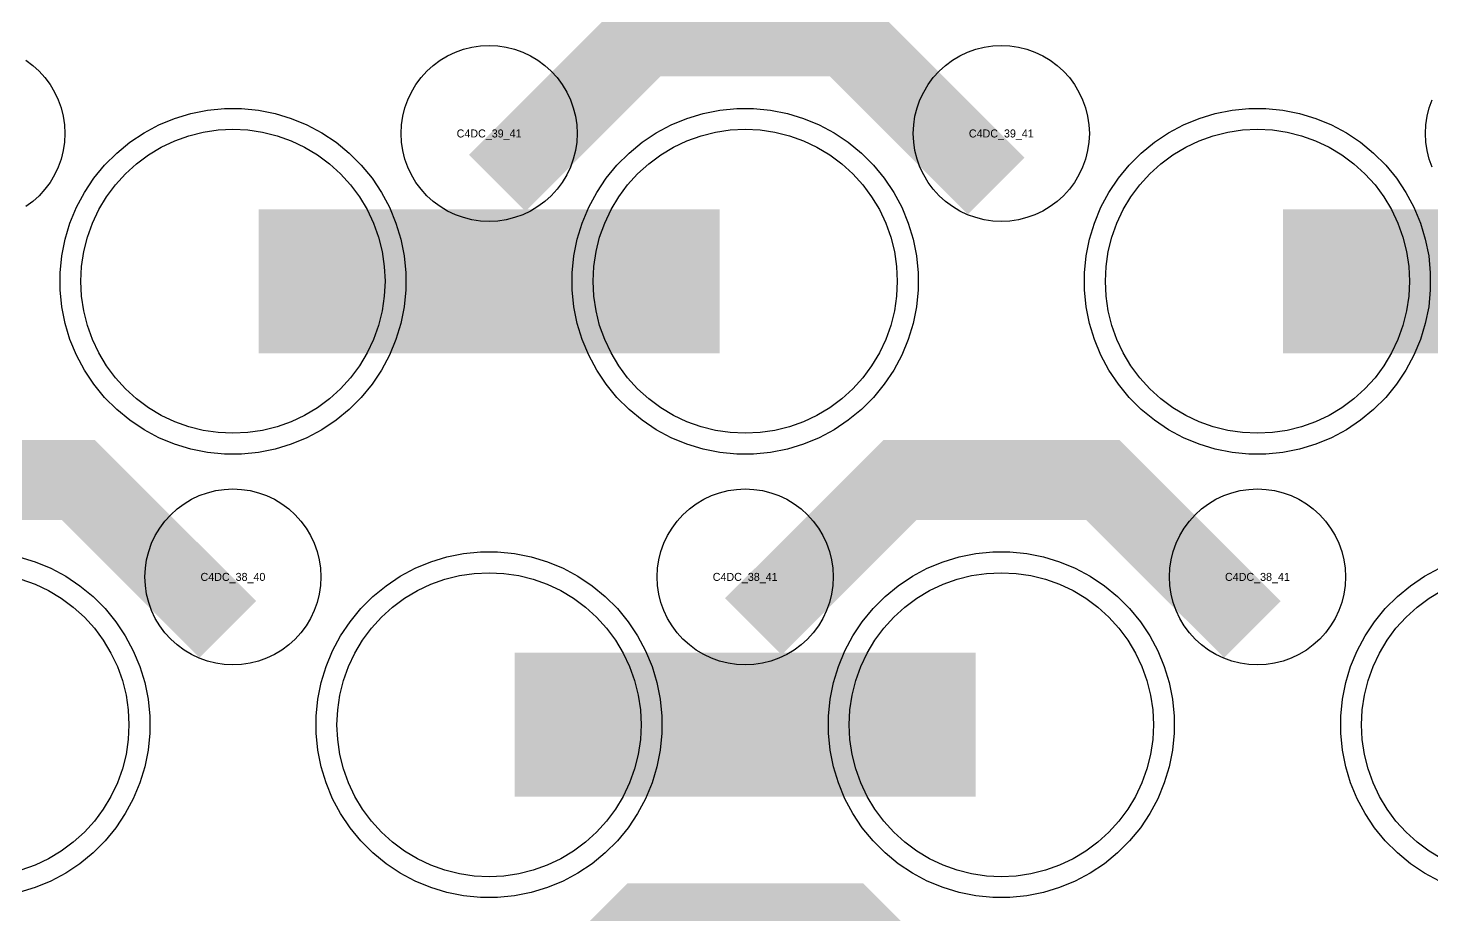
# Model space of a CAD drawing. Extents: x -11880 to 11880, y -14992 to 14992.
# Drawn here: x 976 to 1414.5, y -9633.6 to -9356.4 of the extents above; entities that cross this region are included whole.
import ezdxf
from ezdxf.enums import TextEntityAlignment as Align

# ---------------------------------------------------------------- set-up
doc = ezdxf.new("R2010")
doc.units = 0
doc.header["$MEASUREMENT"] = 0
for name, color, linetype in [('GDS_775_DT_237', 138, 'CONTINUOUS'), ('RDL1_FS', 34, 'CONTINUOUS'), ('RDL_BS', 160, 'CONTINUOUS')]:
    doc.layers.add(name, color=color, linetype=linetype)

msp = doc.modelspace()

# ---------------------------------------------------------------- linework, layer by layer
at = {"layer": 'RDL1_FS'}
for points in [[(1040, -9483.074), (1035.343, -9482.845), (1030.732, -9482.161), (1026.209, -9481.029), (1021.819, -9479.457), (1017.605, -9477.465), (1013.605, -9475.067), (1009.86, -9472.289), (1006.406, -9469.159), (1003.276, -9465.705), (1000.498, -9461.96), (998.1, -9457.96), (996.108, -9453.746), (994.536, -9449.356), (993.404, -9444.833), (992.72, -9440.222), (992.491, -9435.565), (992.72, -9430.908), (993.404, -9426.297), (994.536, -9421.774), (996.108, -9417.384), (998.1, -9413.17), (1000.498, -9409.17), (1003.276, -9405.425), (1006.406, -9401.971), (1009.86, -9398.841), (1013.605, -9396.063), (1017.605, -9393.665), (1021.819, -9391.673), (1026.209, -9390.101), (1030.732, -9388.969), (1035.343, -9388.285), (1040, -9388.056), (1044.657, -9388.285), (1049.268, -9388.969), (1053.791, -9390.101), (1058.181, -9391.673), (1062.395, -9393.665), (1066.395, -9396.063), (1070.14, -9398.841), (1073.594, -9401.971), (1076.724, -9405.425), (1079.502, -9409.17), (1081.9, -9413.17), (1083.892, -9417.384), (1085.464, -9421.774), (1086.596, -9426.297), (1087.28, -9430.908), (1087.509, -9435.565), (1087.28, -9440.222), (1086.596, -9444.833), (1085.464, -9449.356), (1083.892, -9453.746), (1081.9, -9457.96), (1079.502, -9461.96), (1076.724, -9465.705), (1073.594, -9469.159), (1070.14, -9472.289), (1066.395, -9475.067), (1062.395, -9477.465), (1058.181, -9479.457), (1053.791, -9481.029), (1049.268, -9482.161), (1044.657, -9482.845)], [(1200, -9483.074), (1195.343, -9482.845), (1190.732, -9482.161), (1186.209, -9481.029), (1181.819, -9479.457), (1177.605, -9477.465), (1173.605, -9475.067), (1169.86, -9472.289), (1166.406, -9469.159), (1163.276, -9465.705), (1160.498, -9461.96), (1158.1, -9457.96), (1156.108, -9453.746), (1154.536, -9449.356), (1153.404, -9444.833), (1152.72, -9440.222), (1152.491, -9435.565), (1152.72, -9430.908), (1153.404, -9426.297), (1154.536, -9421.774), (1156.108, -9417.384), (1158.1, -9413.17), (1160.498, -9409.17), (1163.276, -9405.425), (1166.406, -9401.971), (1169.86, -9398.841), (1173.605, -9396.063), (1177.605, -9393.665), (1181.819, -9391.673), (1186.209, -9390.101), (1190.732, -9388.969), (1195.343, -9388.285), (1200, -9388.056), (1204.657, -9388.285), (1209.268, -9388.969), (1213.791, -9390.101), (1218.181, -9391.673), (1222.395, -9393.665), (1226.395, -9396.063), (1230.14, -9398.841), (1233.594, -9401.971), (1236.724, -9405.425), (1239.502, -9409.17), (1241.9, -9413.17), (1243.892, -9417.384), (1245.464, -9421.774), (1246.596, -9426.297), (1247.28, -9430.908), (1247.509, -9435.565), (1247.28, -9440.222), (1246.596, -9444.833), (1245.464, -9449.356), (1243.892, -9453.746), (1241.9, -9457.96), (1239.502, -9461.96), (1236.724, -9465.705), (1233.594, -9469.159), (1230.14, -9472.289), (1226.395, -9475.067), (1222.395, -9477.465), (1218.181, -9479.457), (1213.791, -9481.029), (1209.268, -9482.161), (1204.657, -9482.845)], [(1120, -9621.639), (1115.343, -9621.41), (1110.732, -9620.726), (1106.209, -9619.594), (1101.819, -9618.022), (1097.605, -9616.03), (1093.605, -9613.632), (1089.86, -9610.854), (1086.406, -9607.724), (1083.276, -9604.27), (1080.498, -9600.525), (1078.1, -9596.525), (1076.108, -9592.311), (1074.536, -9587.921), (1073.404, -9583.398), (1072.72, -9578.787), (1072.491, -9574.13), (1072.72, -9569.473), (1073.404, -9564.862), (1074.536, -9560.339), (1076.108, -9555.949), (1078.1, -9551.735), (1080.498, -9547.735), (1083.276, -9543.99), (1086.406, -9540.536), (1089.86, -9537.406), (1093.605, -9534.628), (1097.605, -9532.23), (1101.819, -9530.238), (1106.209, -9528.666), (1110.732, -9527.534), (1115.343, -9526.85), (1120, -9526.621), (1124.657, -9526.85), (1129.268, -9527.534), (1133.791, -9528.666), (1138.181, -9530.238), (1142.395, -9532.23), (1146.395, -9534.628), (1150.14, -9537.406), (1153.594, -9540.536), (1156.724, -9543.99), (1159.502, -9547.735), (1161.9, -9551.735), (1163.892, -9555.949), (1165.464, -9560.339), (1166.596, -9564.862), (1167.28, -9569.473), (1167.509, -9574.13), (1167.28, -9578.787), (1166.596, -9583.398), (1165.464, -9587.921), (1163.892, -9592.311), (1161.9, -9596.525), (1159.502, -9600.525), (1156.724, -9604.27), (1153.594, -9607.724), (1150.14, -9610.854), (1146.395, -9613.632), (1142.395, -9616.03), (1138.181, -9618.022), (1133.791, -9619.594), (1129.268, -9620.726), (1124.657, -9621.41)], [(1280, -9621.639), (1275.343, -9621.41), (1270.732, -9620.726), (1266.209, -9619.594), (1261.819, -9618.022), (1257.605, -9616.03), (1253.605, -9613.632), (1249.86, -9610.854), (1246.406, -9607.724), (1243.276, -9604.27), (1240.498, -9600.525), (1238.1, -9596.525), (1236.108, -9592.311), (1234.536, -9587.921), (1233.404, -9583.398), (1232.72, -9578.787), (1232.491, -9574.13), (1232.72, -9569.473), (1233.404, -9564.862), (1234.536, -9560.339), (1236.108, -9555.949), (1238.1, -9551.735), (1240.498, -9547.735), (1243.276, -9543.99), (1246.406, -9540.536), (1249.86, -9537.406), (1253.605, -9534.628), (1257.605, -9532.23), (1261.819, -9530.238), (1266.209, -9528.666), (1270.732, -9527.534), (1275.343, -9526.85), (1280, -9526.621), (1284.657, -9526.85), (1289.268, -9527.534), (1293.791, -9528.666), (1298.181, -9530.238), (1302.395, -9532.23), (1306.395, -9534.628), (1310.14, -9537.406), (1313.594, -9540.536), (1316.724, -9543.99), (1319.502, -9547.735), (1321.9, -9551.735), (1323.892, -9555.949), (1325.464, -9560.339), (1326.596, -9564.862), (1327.28, -9569.473), (1327.509, -9574.13), (1327.28, -9578.787), (1326.596, -9583.398), (1325.464, -9587.921), (1323.892, -9592.311), (1321.9, -9596.525), (1319.502, -9600.525), (1316.724, -9604.27), (1313.594, -9607.724), (1310.14, -9610.854), (1306.395, -9613.632), (1302.395, -9616.03), (1298.181, -9618.022), (1293.791, -9619.594), (1289.268, -9620.726), (1284.657, -9621.41)]]:
    msp.add_lwpolyline(points, close=True, dxfattribs=at)
at = {"layer": 'RDL1_FS', "color": 241, "true_color": 0xf7abae}
msp.add_lwpolyline([(1360, -9483.074), (1355.343, -9482.845), (1350.732, -9482.161), (1346.209, -9481.029), (1341.819, -9479.457), (1337.605, -9477.465), (1333.605, -9475.067), (1329.86, -9472.289), (1326.406, -9469.159), (1323.276, -9465.705), (1320.498, -9461.96), (1318.1, -9457.96), (1316.108, -9453.746), (1314.536, -9449.356), (1313.404, -9444.833), (1312.72, -9440.222), (1312.491, -9435.565), (1312.72, -9430.908), (1313.404, -9426.297), (1314.536, -9421.774), (1316.108, -9417.384), (1318.1, -9413.17), (1320.498, -9409.17), (1323.276, -9405.425), (1326.406, -9401.971), (1329.86, -9398.841), (1333.605, -9396.063), (1337.605, -9393.665), (1341.819, -9391.673), (1346.209, -9390.101), (1350.732, -9388.969), (1355.343, -9388.285), (1360, -9388.056), (1364.657, -9388.285), (1369.268, -9388.969), (1373.791, -9390.101), (1378.181, -9391.673), (1382.395, -9393.665), (1386.395, -9396.063), (1390.14, -9398.841), (1393.594, -9401.971), (1396.724, -9405.425), (1399.502, -9409.17), (1401.9, -9413.17), (1403.892, -9417.384), (1405.464, -9421.774), (1406.596, -9426.297), (1407.28, -9430.908), (1407.509, -9435.565), (1407.28, -9440.222), (1406.596, -9444.833), (1405.464, -9449.356), (1403.892, -9453.746), (1401.9, -9457.96), (1399.502, -9461.96), (1396.724, -9465.705), (1393.594, -9469.159), (1390.14, -9472.289), (1386.395, -9475.067), (1382.395, -9477.465), (1378.181, -9479.457), (1373.791, -9481.029), (1369.268, -9482.161), (1364.657, -9482.845)], close=True, dxfattribs=at)
at = {"layer": 'RDL1_FS'}
for points in [[(1048.002, -9435.565, 45, 45, 0), (1120.002, -9435.565, 45, 45, 0)], [(1120.002, -9435.565, 45, 45, 0), (1192.002, -9435.565, 45, 45, 0)], [(1128.002, -9574.13, 45, 45, 0), (1200.002, -9574.13, 45, 45, 0)], [(1200.002, -9574.13, 45, 45, 0), (1272.002, -9574.13, 45, 45, 0)]]:
    msp.add_lwpolyline(points, format="xyseb", dxfattribs=at)
at = {"layer": 'RDL1_FS', "color": 241, "true_color": 0xf7abae}
msp.add_lwpolyline([(1368.002, -9435.565, 45, 45, 0), (1440.002, -9435.565, 45, 45, 0)], format="xyseb", dxfattribs=at)
at = {"layer": 'RDL1_FS'}
msp.add_lwpolyline([(973.791, -9528.666), (978.181, -9530.238), (982.395, -9532.23), (986.395, -9534.628), (990.14, -9537.406), (993.594, -9540.536), (996.724, -9543.99), (999.502, -9547.735), (1001.9, -9551.735), (1003.892, -9555.949), (1005.464, -9560.339), (1006.596, -9564.862), (1007.28, -9569.473), (1007.509, -9574.13), (1007.28, -9578.787), (1006.596, -9583.398), (1005.464, -9587.921), (1003.892, -9592.311), (1001.9, -9596.525), (999.502, -9600.525), (996.724, -9604.27), (993.594, -9607.724), (990.14, -9610.854), (986.395, -9613.632), (982.395, -9616.03), (978.181, -9618.022), (973.791, -9619.594)], dxfattribs=at)
at = {"layer": 'RDL1_FS', "color": 241, "true_color": 0xf7abae}
msp.add_lwpolyline([(1417.605, -9616.03), (1413.605, -9613.632), (1409.86, -9610.854), (1406.406, -9607.724), (1403.276, -9604.27), (1400.498, -9600.525), (1398.1, -9596.525), (1396.108, -9592.311), (1394.536, -9587.921), (1393.404, -9583.398), (1392.72, -9578.787), (1392.491, -9574.13), (1392.72, -9569.473), (1393.404, -9564.862), (1394.536, -9560.339), (1396.108, -9555.949), (1398.1, -9551.735), (1400.498, -9547.735), (1403.276, -9543.99), (1406.406, -9540.536), (1409.86, -9537.406), (1413.605, -9534.628), (1417.605, -9532.23)], dxfattribs=at)
at = {"layer": 'RDL_BS'}
for points in [[(1122.562, -9404.879, 25, 25, 0), (1168.377, -9359.064, 25, 25, 0), (1201.93, -9359.064, 25, 25, 0)], [(1278.401, -9405.778, 25, 25, 0), (1231.687, -9359.064, 25, 25, 0), (1201.929, -9359.064, 25, 25, 0)], [(1038.401, -9544.343, 25, 25, 0), (991.687, -9497.629, 25, 25, 0), (961.929, -9497.629, 25, 25, 0)], [(1202.562, -9543.444, 25, 25, 0), (1248.377, -9497.629, 25, 25, 0), (1281.93, -9497.629, 25, 25, 0)], [(1358.401, -9544.343, 25, 25, 0), (1311.687, -9497.629, 25, 25, 0), (1281.929, -9497.629, 25, 25, 0)], [(1122.562, -9682.009, 25, 25, 0), (1168.377, -9636.194, 25, 25, 0), (1201.93, -9636.194, 25, 25, 0)], [(1278.401, -9682.908, 25, 25, 0), (1231.687, -9636.194, 25, 25, 0), (1201.929, -9636.194, 25, 25, 0)]]:
    msp.add_lwpolyline(points, format="xyseb", dxfattribs=at)
for points in [[(1120, -9416.871), (1117.307, -9416.739), (1114.635, -9416.343), (1112.016, -9415.686), (1109.481, -9414.779), (1107.044, -9413.627), (1104.72, -9412.234), (1102.557, -9410.631), (1100.558, -9408.819), (1098.746, -9406.82), (1097.143, -9404.657), (1095.75, -9402.333), (1094.598, -9399.896), (1093.691, -9397.361), (1093.034, -9394.742), (1092.638, -9392.07), (1092.506, -9389.377), (1092.638, -9386.684), (1093.034, -9384.012), (1093.691, -9381.393), (1094.598, -9378.858), (1095.75, -9376.421), (1097.143, -9374.097), (1098.746, -9371.934), (1100.558, -9369.935), (1102.557, -9368.123), (1104.72, -9366.52), (1107.044, -9365.127), (1109.481, -9363.975), (1112.016, -9363.068), (1114.635, -9362.411), (1117.307, -9362.015), (1120, -9361.883), (1122.693, -9362.015), (1125.365, -9362.411), (1127.984, -9363.068), (1130.519, -9363.975), (1132.956, -9365.127), (1135.28, -9366.52), (1137.443, -9368.123), (1139.442, -9369.935), (1141.254, -9371.934), (1142.857, -9374.097), (1144.25, -9376.421), (1145.402, -9378.858), (1146.309, -9381.393), (1146.966, -9384.012), (1147.362, -9386.684), (1147.494, -9389.377), (1147.362, -9392.07), (1146.966, -9394.742), (1146.309, -9397.361), (1145.402, -9399.896), (1144.25, -9402.333), (1142.857, -9404.657), (1141.254, -9406.82), (1139.442, -9408.819), (1137.443, -9410.631), (1135.28, -9412.234), (1132.956, -9413.627), (1130.519, -9414.779), (1127.984, -9415.686), (1125.365, -9416.343), (1122.693, -9416.739)], [(1280, -9416.871), (1277.307, -9416.739), (1274.635, -9416.343), (1272.016, -9415.686), (1269.481, -9414.779), (1267.044, -9413.627), (1264.72, -9412.234), (1262.557, -9410.631), (1260.558, -9408.819), (1258.746, -9406.82), (1257.143, -9404.657), (1255.75, -9402.333), (1254.598, -9399.896), (1253.691, -9397.361), (1253.034, -9394.742), (1252.638, -9392.07), (1252.506, -9389.377), (1252.638, -9386.684), (1253.034, -9384.012), (1253.691, -9381.393), (1254.598, -9378.858), (1255.75, -9376.421), (1257.143, -9374.097), (1258.746, -9371.934), (1260.558, -9369.935), (1262.557, -9368.123), (1264.72, -9366.52), (1267.044, -9365.127), (1269.481, -9363.975), (1272.016, -9363.068), (1274.635, -9362.411), (1277.307, -9362.015), (1280, -9361.883), (1282.693, -9362.015), (1285.365, -9362.411), (1287.984, -9363.068), (1290.519, -9363.975), (1292.956, -9365.127), (1295.28, -9366.52), (1297.443, -9368.123), (1299.442, -9369.935), (1301.254, -9371.934), (1302.857, -9374.097), (1304.25, -9376.421), (1305.402, -9378.858), (1306.309, -9381.393), (1306.966, -9384.012), (1307.362, -9386.684), (1307.494, -9389.377), (1307.362, -9392.07), (1306.966, -9394.742), (1306.309, -9397.361), (1305.402, -9399.896), (1304.25, -9402.333), (1302.857, -9404.657), (1301.254, -9406.82), (1299.442, -9408.819), (1297.443, -9410.631), (1295.28, -9412.234), (1292.956, -9413.627), (1290.519, -9414.779), (1287.984, -9415.686), (1285.365, -9416.343), (1282.693, -9416.739)], [(1037.356, -9489.565), (1032.062, -9489.048), (1026.835, -9488.002), (1021.795, -9486.471), (1016.885, -9484.44), (1012.223, -9481.948), (1007.809, -9479.001), (1003.708, -9475.639), (999.926, -9471.857), (996.564, -9467.756), (993.617, -9463.342), (991.125, -9458.68), (989.094, -9453.77), (987.563, -9448.73), (986.517, -9443.503), (986, -9438.209), (986, -9432.921), (986.517, -9427.627), (987.563, -9422.4), (989.094, -9417.36), (991.125, -9412.45), (993.617, -9407.788), (996.564, -9403.374), (999.926, -9399.273), (1003.708, -9395.491), (1007.809, -9392.129), (1012.223, -9389.182), (1016.885, -9386.69), (1021.795, -9384.659), (1026.835, -9383.128), (1032.062, -9382.082), (1037.356, -9381.565), (1042.644, -9381.565), (1047.938, -9382.082), (1053.165, -9383.128), (1058.205, -9384.659), (1063.115, -9386.69), (1067.777, -9389.182), (1072.191, -9392.129), (1076.292, -9395.491), (1080.074, -9399.273), (1083.436, -9403.374), (1086.383, -9407.788), (1088.875, -9412.45), (1090.906, -9417.36), (1092.437, -9422.4), (1093.483, -9427.627), (1094, -9432.921), (1094, -9438.209), (1093.483, -9443.503), (1092.437, -9448.73), (1090.906, -9453.77), (1088.875, -9458.68), (1086.383, -9463.342), (1083.436, -9467.756), (1080.074, -9471.857), (1076.292, -9475.639), (1072.191, -9479.001), (1067.777, -9481.948), (1063.115, -9484.44), (1058.205, -9486.471), (1053.165, -9488.002), (1047.938, -9489.048), (1042.644, -9489.565)], [(1197.356, -9489.565), (1192.062, -9489.048), (1186.835, -9488.002), (1181.795, -9486.471), (1176.885, -9484.44), (1172.223, -9481.948), (1167.809, -9479.001), (1163.708, -9475.639), (1159.926, -9471.857), (1156.564, -9467.756), (1153.617, -9463.342), (1151.125, -9458.68), (1149.094, -9453.77), (1147.563, -9448.73), (1146.517, -9443.503), (1146, -9438.209), (1146, -9432.921), (1146.517, -9427.627), (1147.563, -9422.4), (1149.094, -9417.36), (1151.125, -9412.45), (1153.617, -9407.788), (1156.564, -9403.374), (1159.926, -9399.273), (1163.708, -9395.491), (1167.809, -9392.129), (1172.223, -9389.182), (1176.885, -9386.69), (1181.795, -9384.659), (1186.835, -9383.128), (1192.062, -9382.082), (1197.356, -9381.565), (1202.644, -9381.565), (1207.938, -9382.082), (1213.165, -9383.128), (1218.205, -9384.659), (1223.115, -9386.69), (1227.777, -9389.182), (1232.191, -9392.129), (1236.292, -9395.491), (1240.074, -9399.273), (1243.436, -9403.374), (1246.383, -9407.788), (1248.875, -9412.45), (1250.906, -9417.36), (1252.437, -9422.4), (1253.483, -9427.627), (1254, -9432.921), (1254, -9438.209), (1253.483, -9443.503), (1252.437, -9448.73), (1250.906, -9453.77), (1248.875, -9458.68), (1246.383, -9463.342), (1243.436, -9467.756), (1240.074, -9471.857), (1236.292, -9475.639), (1232.191, -9479.001), (1227.777, -9481.948), (1223.115, -9484.44), (1218.205, -9486.471), (1213.165, -9488.002), (1207.938, -9489.048), (1202.644, -9489.565)], [(1040, -9555.436), (1037.307, -9555.304), (1034.635, -9554.908), (1032.016, -9554.251), (1029.481, -9553.344), (1027.044, -9552.192), (1024.72, -9550.799), (1022.557, -9549.196), (1020.558, -9547.384), (1018.746, -9545.385), (1017.143, -9543.222), (1015.75, -9540.898), (1014.598, -9538.461), (1013.691, -9535.926), (1013.034, -9533.307), (1012.638, -9530.635), (1012.506, -9527.942), (1012.638, -9525.249), (1013.034, -9522.577), (1013.691, -9519.958), (1014.598, -9517.423), (1015.75, -9514.986), (1017.143, -9512.662), (1018.746, -9510.499), (1020.558, -9508.5), (1022.557, -9506.688), (1024.72, -9505.085), (1027.044, -9503.692), (1029.481, -9502.54), (1032.016, -9501.633), (1034.635, -9500.976), (1037.307, -9500.58), (1040, -9500.448), (1042.693, -9500.58), (1045.365, -9500.976), (1047.984, -9501.633), (1050.519, -9502.54), (1052.956, -9503.692), (1055.28, -9505.085), (1057.443, -9506.688), (1059.442, -9508.5), (1061.254, -9510.499), (1062.857, -9512.662), (1064.25, -9514.986), (1065.402, -9517.423), (1066.309, -9519.958), (1066.966, -9522.577), (1067.362, -9525.249), (1067.494, -9527.942), (1067.362, -9530.635), (1066.966, -9533.307), (1066.309, -9535.926), (1065.402, -9538.461), (1064.25, -9540.898), (1062.857, -9543.222), (1061.254, -9545.385), (1059.442, -9547.384), (1057.443, -9549.196), (1055.28, -9550.799), (1052.956, -9552.192), (1050.519, -9553.344), (1047.984, -9554.251), (1045.365, -9554.908), (1042.693, -9555.304)], [(1200, -9555.436), (1197.307, -9555.304), (1194.635, -9554.908), (1192.016, -9554.251), (1189.481, -9553.344), (1187.044, -9552.192), (1184.72, -9550.799), (1182.557, -9549.196), (1180.558, -9547.384), (1178.746, -9545.385), (1177.143, -9543.222), (1175.75, -9540.898), (1174.598, -9538.461), (1173.691, -9535.926), (1173.034, -9533.307), (1172.638, -9530.635), (1172.506, -9527.942), (1172.638, -9525.249), (1173.034, -9522.577), (1173.691, -9519.958), (1174.598, -9517.423), (1175.75, -9514.986), (1177.143, -9512.662), (1178.746, -9510.499), (1180.558, -9508.5), (1182.557, -9506.688), (1184.72, -9505.085), (1187.044, -9503.692), (1189.481, -9502.54), (1192.016, -9501.633), (1194.635, -9500.976), (1197.307, -9500.58), (1200, -9500.448), (1202.693, -9500.58), (1205.365, -9500.976), (1207.984, -9501.633), (1210.519, -9502.54), (1212.956, -9503.692), (1215.28, -9505.085), (1217.443, -9506.688), (1219.442, -9508.5), (1221.254, -9510.499), (1222.857, -9512.662), (1224.25, -9514.986), (1225.402, -9517.423), (1226.309, -9519.958), (1226.966, -9522.577), (1227.362, -9525.249), (1227.494, -9527.942), (1227.362, -9530.635), (1226.966, -9533.307), (1226.309, -9535.926), (1225.402, -9538.461), (1224.25, -9540.898), (1222.857, -9543.222), (1221.254, -9545.385), (1219.442, -9547.384), (1217.443, -9549.196), (1215.28, -9550.799), (1212.956, -9552.192), (1210.519, -9553.344), (1207.984, -9554.251), (1205.365, -9554.908), (1202.693, -9555.304)], [(1360, -9555.436), (1357.307, -9555.304), (1354.635, -9554.908), (1352.016, -9554.251), (1349.481, -9553.344), (1347.044, -9552.192), (1344.72, -9550.799), (1342.557, -9549.196), (1340.558, -9547.384), (1338.746, -9545.385), (1337.143, -9543.222), (1335.75, -9540.898), (1334.598, -9538.461), (1333.691, -9535.926), (1333.034, -9533.307), (1332.638, -9530.635), (1332.506, -9527.942), (1332.638, -9525.249), (1333.034, -9522.577), (1333.691, -9519.958), (1334.598, -9517.423), (1335.75, -9514.986), (1337.143, -9512.662), (1338.746, -9510.499), (1340.558, -9508.5), (1342.557, -9506.688), (1344.72, -9505.085), (1347.044, -9503.692), (1349.481, -9502.54), (1352.016, -9501.633), (1354.635, -9500.976), (1357.307, -9500.58), (1360, -9500.448), (1362.693, -9500.58), (1365.365, -9500.976), (1367.984, -9501.633), (1370.519, -9502.54), (1372.956, -9503.692), (1375.28, -9505.085), (1377.443, -9506.688), (1379.442, -9508.5), (1381.254, -9510.499), (1382.857, -9512.662), (1384.25, -9514.986), (1385.402, -9517.423), (1386.309, -9519.958), (1386.966, -9522.577), (1387.362, -9525.249), (1387.494, -9527.942), (1387.362, -9530.635), (1386.966, -9533.307), (1386.309, -9535.926), (1385.402, -9538.461), (1384.25, -9540.898), (1382.857, -9543.222), (1381.254, -9545.385), (1379.442, -9547.384), (1377.443, -9549.196), (1375.28, -9550.799), (1372.956, -9552.192), (1370.519, -9553.344), (1367.984, -9554.251), (1365.365, -9554.908), (1362.693, -9555.304)], [(1117.356, -9628.13), (1112.062, -9627.613), (1106.835, -9626.567), (1101.795, -9625.036), (1096.885, -9623.005), (1092.223, -9620.513), (1087.809, -9617.566), (1083.708, -9614.204), (1079.926, -9610.422), (1076.564, -9606.321), (1073.617, -9601.907), (1071.125, -9597.245), (1069.094, -9592.335), (1067.563, -9587.295), (1066.517, -9582.068), (1066, -9576.774), (1066, -9571.486), (1066.517, -9566.192), (1067.563, -9560.965), (1069.094, -9555.925), (1071.125, -9551.015), (1073.617, -9546.353), (1076.564, -9541.939), (1079.926, -9537.838), (1083.708, -9534.056), (1087.809, -9530.694), (1092.223, -9527.747), (1096.885, -9525.255), (1101.795, -9523.224), (1106.835, -9521.693), (1112.062, -9520.647), (1117.356, -9520.13), (1122.644, -9520.13), (1127.938, -9520.647), (1133.165, -9521.693), (1138.205, -9523.224), (1143.115, -9525.255), (1147.777, -9527.747), (1152.191, -9530.694), (1156.292, -9534.056), (1160.074, -9537.838), (1163.436, -9541.939), (1166.383, -9546.353), (1168.875, -9551.015), (1170.906, -9555.925), (1172.437, -9560.965), (1173.483, -9566.192), (1174, -9571.486), (1174, -9576.774), (1173.483, -9582.068), (1172.437, -9587.295), (1170.906, -9592.335), (1168.875, -9597.245), (1166.383, -9601.907), (1163.436, -9606.321), (1160.074, -9610.422), (1156.292, -9614.204), (1152.191, -9617.566), (1147.777, -9620.513), (1143.115, -9623.005), (1138.205, -9625.036), (1133.165, -9626.567), (1127.938, -9627.613), (1122.644, -9628.13)], [(1277.356, -9628.13), (1272.062, -9627.613), (1266.835, -9626.567), (1261.795, -9625.036), (1256.885, -9623.005), (1252.223, -9620.513), (1247.809, -9617.566), (1243.708, -9614.204), (1239.926, -9610.422), (1236.564, -9606.321), (1233.617, -9601.907), (1231.125, -9597.245), (1229.094, -9592.335), (1227.563, -9587.295), (1226.517, -9582.068), (1226, -9576.774), (1226, -9571.486), (1226.517, -9566.192), (1227.563, -9560.965), (1229.094, -9555.925), (1231.125, -9551.015), (1233.617, -9546.353), (1236.564, -9541.939), (1239.926, -9537.838), (1243.708, -9534.056), (1247.809, -9530.694), (1252.223, -9527.747), (1256.885, -9525.255), (1261.795, -9523.224), (1266.835, -9521.693), (1272.062, -9520.647), (1277.356, -9520.13), (1282.644, -9520.13), (1287.938, -9520.647), (1293.165, -9521.693), (1298.205, -9523.224), (1303.115, -9525.255), (1307.777, -9527.747), (1312.191, -9530.694), (1316.292, -9534.056), (1320.074, -9537.838), (1323.436, -9541.939), (1326.383, -9546.353), (1328.875, -9551.015), (1330.906, -9555.925), (1332.437, -9560.965), (1333.483, -9566.192), (1334, -9571.486), (1334, -9576.774), (1333.483, -9582.068), (1332.437, -9587.295), (1330.906, -9592.335), (1328.875, -9597.245), (1326.383, -9601.907), (1323.436, -9606.321), (1320.074, -9610.422), (1316.292, -9614.204), (1312.191, -9617.566), (1307.777, -9620.513), (1303.115, -9623.005), (1298.205, -9625.036), (1293.165, -9626.567), (1287.938, -9627.613), (1282.644, -9628.13)]]:
    msp.add_lwpolyline(points, close=True, dxfattribs=at)
for points in [[(975.28, -9366.52), (977.443, -9368.123), (979.442, -9369.935), (981.254, -9371.934), (982.857, -9374.097), (984.25, -9376.421), (985.402, -9378.858), (986.309, -9381.393), (986.966, -9384.012), (987.362, -9386.684), (987.494, -9389.377), (987.362, -9392.07), (986.966, -9394.742), (986.309, -9397.361), (985.402, -9399.896), (984.25, -9402.333), (982.857, -9404.657), (981.254, -9406.82), (979.442, -9408.819), (977.443, -9410.631), (975.28, -9412.234)], [(1414.598, -9399.896), (1413.691, -9397.361), (1413.034, -9394.742), (1412.638, -9392.07), (1412.506, -9389.377), (1412.638, -9386.684), (1413.034, -9384.012), (1413.691, -9381.393), (1414.598, -9378.858)], [(973.165, -9521.693), (978.205, -9523.224), (983.115, -9525.255), (987.777, -9527.747), (992.191, -9530.694), (996.292, -9534.056), (1000.074, -9537.838), (1003.436, -9541.939), (1006.383, -9546.353), (1008.875, -9551.015), (1010.906, -9555.925), (1012.437, -9560.965), (1013.483, -9566.192), (1014, -9571.486), (1014, -9576.774), (1013.483, -9582.068), (1012.437, -9587.295), (1010.906, -9592.335), (1008.875, -9597.245), (1006.383, -9601.907), (1003.436, -9606.321), (1000.074, -9610.422), (996.292, -9614.204), (992.191, -9617.566), (987.777, -9620.513), (983.115, -9623.005), (978.205, -9625.036), (973.165, -9626.567)]]:
    msp.add_lwpolyline(points, dxfattribs=at)
at = {"layer": 'RDL_BS', "color": 241, "true_color": 0xf7abae}
msp.add_lwpolyline([(1357.356, -9489.565), (1352.062, -9489.048), (1346.835, -9488.002), (1341.795, -9486.471), (1336.885, -9484.44), (1332.223, -9481.948), (1327.809, -9479.001), (1323.708, -9475.639), (1319.926, -9471.857), (1316.564, -9467.756), (1313.617, -9463.342), (1311.125, -9458.68), (1309.094, -9453.77), (1307.563, -9448.73), (1306.517, -9443.503), (1306, -9438.209), (1306, -9432.921), (1306.517, -9427.627), (1307.563, -9422.4), (1309.094, -9417.36), (1311.125, -9412.45), (1313.617, -9407.788), (1316.564, -9403.374), (1319.926, -9399.273), (1323.708, -9395.491), (1327.809, -9392.129), (1332.223, -9389.182), (1336.885, -9386.69), (1341.795, -9384.659), (1346.835, -9383.128), (1352.062, -9382.082), (1357.356, -9381.565), (1362.644, -9381.565), (1367.938, -9382.082), (1373.165, -9383.128), (1378.205, -9384.659), (1383.115, -9386.69), (1387.777, -9389.182), (1392.191, -9392.129), (1396.292, -9395.491), (1400.074, -9399.273), (1403.436, -9403.374), (1406.383, -9407.788), (1408.875, -9412.45), (1410.906, -9417.36), (1412.437, -9422.4), (1413.483, -9427.627), (1414, -9432.921), (1414, -9438.209), (1413.483, -9443.503), (1412.437, -9448.73), (1410.906, -9453.77), (1408.875, -9458.68), (1406.383, -9463.342), (1403.436, -9467.756), (1400.074, -9471.857), (1396.292, -9475.639), (1392.191, -9479.001), (1387.777, -9481.948), (1383.115, -9484.44), (1378.205, -9486.471), (1373.165, -9488.002), (1367.938, -9489.048), (1362.644, -9489.565)], close=True, dxfattribs=at)
msp.add_lwpolyline([(1416.885, -9623.005), (1412.223, -9620.513), (1407.809, -9617.566), (1403.708, -9614.204), (1399.926, -9610.422), (1396.564, -9606.321), (1393.617, -9601.907), (1391.125, -9597.245), (1389.094, -9592.335), (1387.563, -9587.295), (1386.517, -9582.068), (1386, -9576.774), (1386, -9571.486), (1386.517, -9566.192), (1387.563, -9560.965), (1389.094, -9555.925), (1391.125, -9551.015), (1393.617, -9546.353), (1396.564, -9541.939), (1399.926, -9537.838), (1403.708, -9534.056), (1407.809, -9530.694), (1412.223, -9527.747), (1416.885, -9525.255)], dxfattribs=at)

# ---------------------------------------------------------------- texts
at = {"layer": 'GDS_775_DT_237'}
for s, p in [('C4DC_39_41', (1120, -9389.377)), ('C4DC_39_41', (1120, -9389.377)), ('C4DC_39_41', (1280, -9389.377)), ('C4DC_39_41', (1280, -9389.377)), ('C4DC_38_40', (1040, -9527.942)), ('C4DC_38_40', (1040, -9527.942)), ('C4DC_38_41', (1200, -9527.942)), ('C4DC_38_41', (1200, -9527.942)), ('C4DC_38_41', (1360, -9527.942)), ('C4DC_38_41', (1360, -9527.942))]:
    msp.add_text(s, height=2.5, dxfattribs=at).set_placement(p, align=Align.MIDDLE_CENTER)

doc.saveas('drawing.dxf')
